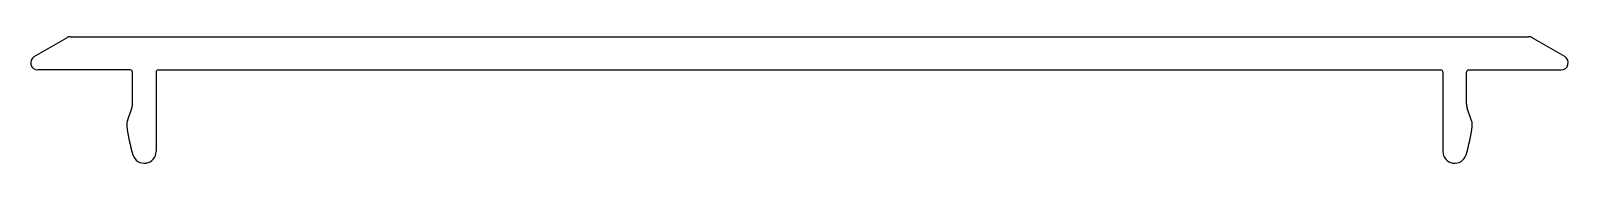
# Model space of a CAD drawing. Extents: x 1054.3 to 1119.3, y 524.8 to 530.2.
import ezdxf

# ---------------------------------------------------------------- set-up
doc = ezdxf.new("R2010")
doc.units = 0
doc.layers.get('0').update_dxf_attribs({"linetype": 'CONTINUOUS'})

msp = doc.modelspace()

# ---------------------------------------------------------------- linework, layer by layer
for p, q in [((1054.409, 529.345), (1055.791, 530.142)), ((1055.941, 530.183), (1117.578, 530.183)), ((1119.109, 529.345), (1117.728, 530.142)), ((1058.459, 528.785), (1054.559, 528.785)), ((1058.559, 527.336), (1058.559, 528.685)), ((1059.559, 528.685), (1059.559, 525.339)), ((1059.659, 528.785), (1113.859, 528.785)), ((1113.959, 528.685), (1113.959, 525.339)), ((1114.959, 527.336), (1114.959, 528.685)), ((1115.059, 528.785), (1118.959, 528.785)), ((1058.344, 526.634), (1058.531, 527.171)), ((1115.175, 526.634), (1114.987, 527.171))]:
    msp.add_line(p, q)
for centre, radius, start, end in [((1055.941, 529.883), 0.3, 90, 120), ((1117.578, 529.883), 0.3, 60, 90), ((1054.559, 529.085), 0.3, 120, 270), ((1118.959, 529.085), 0.3, 270, 60), ((1058.459, 528.685), 0.1, 360, 90), ((1059.659, 528.685), 0.1, 90, 180), ((1113.859, 528.685), 0.1, 360, 90), ((1115.059, 528.685), 0.1, 90, 180), ((1058.059, 527.336), 0.5, 340.74783, 360), ((1115.459, 527.336), 0.5, 180, 199.25217), ((1058.816, 526.469), 0.5, 160.74783, 187.36727), ((1114.703, 526.469), 0.5, 352.63273, 19.25217), ((1065.665, 527.354), 7.406, 187.36727, 196.9712), ((1107.854, 527.354), 7.406, 343.0288, 352.63273), ((1059.059, 525.339), 0.5, 196.9712, 360), ((1114.459, 525.339), 0.5, 180, 343.0288)]:
    msp.add_arc(centre, radius, start, end)

doc.saveas('drawing.dxf')
